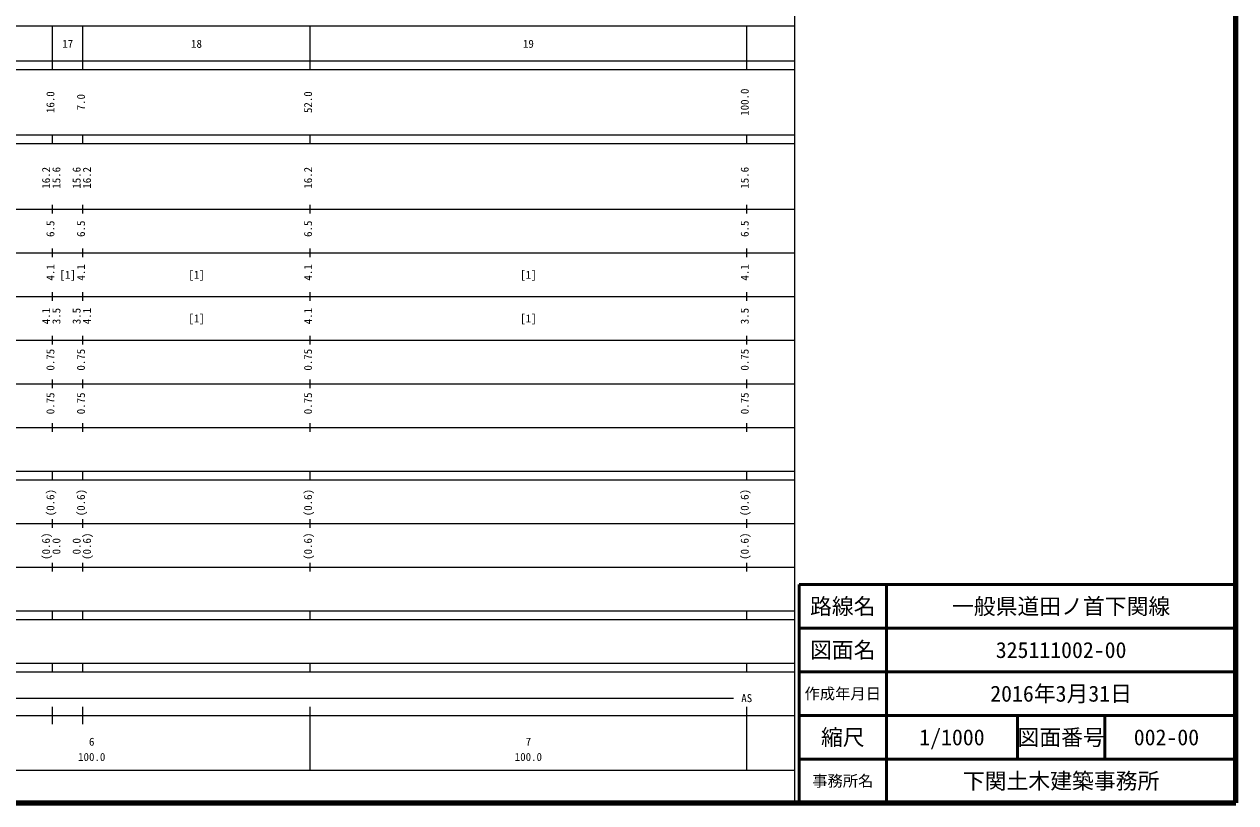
# Model space of a CAD drawing. Units: millimetres on the paper, enlarged 1000 times. Extents: x 40000 to 680000, y 20000 to 380000.
# Drawn here: x 402543 to 680000, y 20000 to 198357 of the extents above; entities that cross this region are included whole.
import ezdxf
from ezdxf.enums import TextEntityAlignment as Align

# ---------------------------------------------------------------- set-up
doc = ezdxf.new("R2010")
doc.units = ezdxf.units.MM
doc.header["$LTSCALE"] = 1000
for name, color, linetype, lineweight in [('M-TTL', 2, 'Continuous', 140), ('M-TTL-BAND', 7, 'Continuous', 25), ('M-TTL-FRAM', 2, 'Continuous', 50), ('M-TTL-LINE', 7, 'Continuous', 50)]:
    doc.layers.add(name, color=color, linetype=linetype, lineweight=lineweight)
doc.layers.add('M-TTL-TXT', color=7, linetype='Continuous')
doc.styles.add('ＭＳ ゴシック', font='')
doc.styles.get('ＭＳ ゴシック').set_extended_font_data('MS Gothic')

msp = doc.modelspace()

# ---------------------------------------------------------------- linework, layer by layer
at = {"layer": 'M-TTL'}
for p, q in [((680000, 20000), (680000, 380000)), ((40000, 20000), (680000, 20000))]:
    msp.add_line(p, q, dxfattribs=at)
at = {"layer": 'M-TTL-BAND'}
for p, q in [((579000, 20000), (579000, 370000)), ((68000, 198000), (579000, 198000)), ((409000, 188000), (409000, 198000)), ((416000, 188000), (416000, 198000)), ((468000, 188000), (468000, 198000)), ((568000, 188000), (568000, 198000)), ((40000, 190000), (579000, 190000)), ((40000, 188000), (579000, 188000)), ((40000, 173000), (579000, 173000)), ((409000, 171000), (409000, 173000)), ((416000, 171000), (416000, 173000)), ((468000, 171000), (468000, 173000)), ((568000, 171000), (568000, 173000)), ((40000, 171000), (579000, 171000)), ((40000, 156000), (579000, 156000)), ((409000, 155000), (409000, 157000)), ((416000, 155000), (416000, 157000)), ((468000, 155000), (468000, 157000)), ((568000, 155000), (568000, 157000)), ((46000, 146000), (579000, 146000)), ((409000, 145000), (409000, 147000)), ((416000, 145000), (416000, 147000)), ((468000, 145000), (468000, 147000)), ((568000, 145000), (568000, 147000)), ((52000, 136000), (579000, 136000)), ((409000, 135000), (409000, 137000)), ((416000, 135000), (416000, 137000)), ((468000, 135000), (468000, 137000)), ((568000, 135000), (568000, 137000)), ((46000, 126000), (579000, 126000)), ((409000, 125000), (409000, 127000)), ((416000, 125000), (416000, 127000)), ((468000, 125000), (468000, 127000)), ((568000, 125000), (568000, 127000)), ((409000, 115000), (409000, 117000)), ((416000, 115000), (416000, 117000)), ((468000, 115000), (468000, 117000)), ((568000, 115000), (568000, 117000)), ((52000, 116000), (579000, 116000)), ((46000, 106000), (579000, 106000)), ((409000, 105000), (409000, 107000)), ((416000, 105000), (416000, 107000)), ((468000, 105000), (468000, 107000)), ((568000, 105000), (568000, 107000)), ((40000, 96000), (579000, 96000)), ((409000, 94000), (409000, 96000)), ((416000, 94000), (416000, 96000)), ((468000, 94000), (468000, 96000)), ((568000, 94000), (568000, 96000)), ((40000, 94000), (579000, 94000)), ((49000, 84000), (579000, 84000)), ((409000, 83000), (409000, 85000)), ((416000, 83000), (416000, 85000)), ((468000, 83000), (468000, 85000)), ((568000, 83000), (568000, 85000)), ((409000, 73000), (409000, 75000)), ((416000, 73000), (416000, 75000)), ((468000, 73000), (468000, 75000)), ((568000, 73000), (568000, 75000)), ((40000, 74000), (579000, 74000)), ((40000, 64000), (579000, 64000)), ((409000, 62000), (409000, 64000)), ((416000, 62000), (416000, 64000)), ((468000, 62000), (468000, 64000)), ((568000, 62000), (568000, 64000)), ((40000, 62000), (579000, 62000)), ((40000, 52000), (579000, 52000)), ((40000, 50000), (579000, 50000)), ((409000, 50000), (409000, 52000)), ((416000, 50000), (416000, 52000)), ((468000, 50000), (468000, 52000)), ((568000, 50000), (568000, 52000)), ((71000, 44000), (565000, 44000)), ((409000, 38000), (409000, 42000)), ((416000, 38000), (416000, 42000)), ((468000, 27500), (468000, 42000)), ((568000, 27500), (568000, 42000)), ((40000, 40000), (579000, 40000)), ((68000, 27500), (579000, 27500))]:
    msp.add_line(p, q, dxfattribs=at)
at = {"layer": 'M-TTL-FRAM'}
for p, q in [((680000, 70000), (580000, 70000)), ((580000, 70000), (580000, 20000))]:
    msp.add_line(p, q, dxfattribs=at)
at = {"layer": 'M-TTL-LINE'}
for p, q in [((600000, 70000), (600000, 20000)), ((680000, 60000), (580000, 60000)), ((680000, 50000), (580000, 50000)), ((680000, 40000), (580000, 40000)), ((630000, 40000), (630000, 30000)), ((650000, 40000), (650000, 30000)), ((680000, 30000), (580000, 30000))]:
    msp.add_line(p, q, dxfattribs=at)

# ---------------------------------------------------------------- texts
at = {"layer": 'M-TTL-BAND', "style": 'ＭＳ ゴシック'}
for s, p in [('17', (412500, 192405)), ('18', (442000, 192405)), ('19', (518000, 192405)), ('[1]', (412500, 139500)), ('[1]', (442000, 139500)), ('[1]', (518000, 139500)), ('[1]', (442000, 129500)), ('[1]', (518000, 129500)), ('AS', (568000, 42500)), ('6', (418000, 32523)), ('7', (518000, 32523)), ('100.0', (418000, 29033)), ('100.0', (518000, 29033))]:
    msp.add_text(s, height=1833, dxfattribs=at).set_placement(p, align=Align.BOTTOM_CENTER)
for s, p in [('100.0', (569000, 180500)), ('16.0', (410000, 180500)), ('7.0', (417000, 180500)), ('52.0', (469000, 180500)), ('16.2', (409000, 163174)), ('15.6', (411370, 163174)), ('15.6', (416000, 163174)), ('16.2', (418370, 163174)), ('16.2', (469000, 163174)), ('15.6', (569000, 163174)), ('6.5', (410000, 151500)), ('6.5', (417000, 151500)), ('6.5', (469000, 151500)), ('6.5', (569000, 151500)), ('4.1', (410000, 141500)), ('4.1', (417000, 141500)), ('4.1', (469000, 141500)), ('4.1', (569000, 141500)), ('4.1', (409000, 131500)), ('3.5', (411370, 131500)), ('3.5', (416000, 131500)), ('4.1', (418370, 131500)), ('4.1', (469000, 131500)), ('3.5', (569000, 131500)), ('0.75', (410000, 121500)), ('0.75', (417000, 121500)), ('0.75', (469000, 121500)), ('0.75', (569000, 121500)), ('0.75', (410000, 111500)), ('0.75', (417000, 111500)), ('0.75', (469000, 111500)), ('0.75', (569000, 111500)), ('(0.6)', (410000, 88764)), ('(0.6)', (417000, 88764)), ('(0.6)', (469000, 88764)), ('(0.6)', (569000, 88764)), ('(0.6)', (409000, 78764)), ('0.0', (411370, 78764)), ('0.0', (416000, 78764)), ('(0.6)', (418370, 78764)), ('(0.6)', (469000, 78764)), ('(0.6)', (569000, 78764))]:
    msp.add_text(s, height=1833, rotation=90, dxfattribs=at).set_placement(p, align=Align.BOTTOM_CENTER)
at = {"layer": 'M-TTL-TXT', "style": 'ＭＳ ゴシック'}
for s, height, p in [('路線名', 3666, (590000, 65000)), ('路線名', 3666, (590000, 65000)), ('一般県道田ノ首下関線', 3666, (640000, 65000)), ('図面名', 3666, (590000, 55000)), ('図面名', 3666, (590000, 55000)), ('325111002-00', 3666, (640000, 55000)), ('2016年3月31日', 3666, (640000, 45000)), ('作成年月日', 2566, (590000, 45000)), ('作成年月日', 2566, (590000, 45000)), ('縮尺', 3666, (590000, 35000)), ('縮尺', 3666, (590000, 35000)), ('1/1000', 3666, (615000, 35000)), ('図面番号', 3666, (640000, 35000)), ('図面番号', 3666, (640000, 35000)), ('002-00', 3666, (664125, 35000)), ('事務所名', 2566, (590000, 25000)), ('事務所名', 2566, (590000, 25000)), ('下関土木建築事務所', 3666, (640000, 25000))]:
    msp.add_text(s, height=height, dxfattribs=at).set_placement(p, align=Align.MIDDLE_CENTER)

doc.saveas('drawing.dxf')
